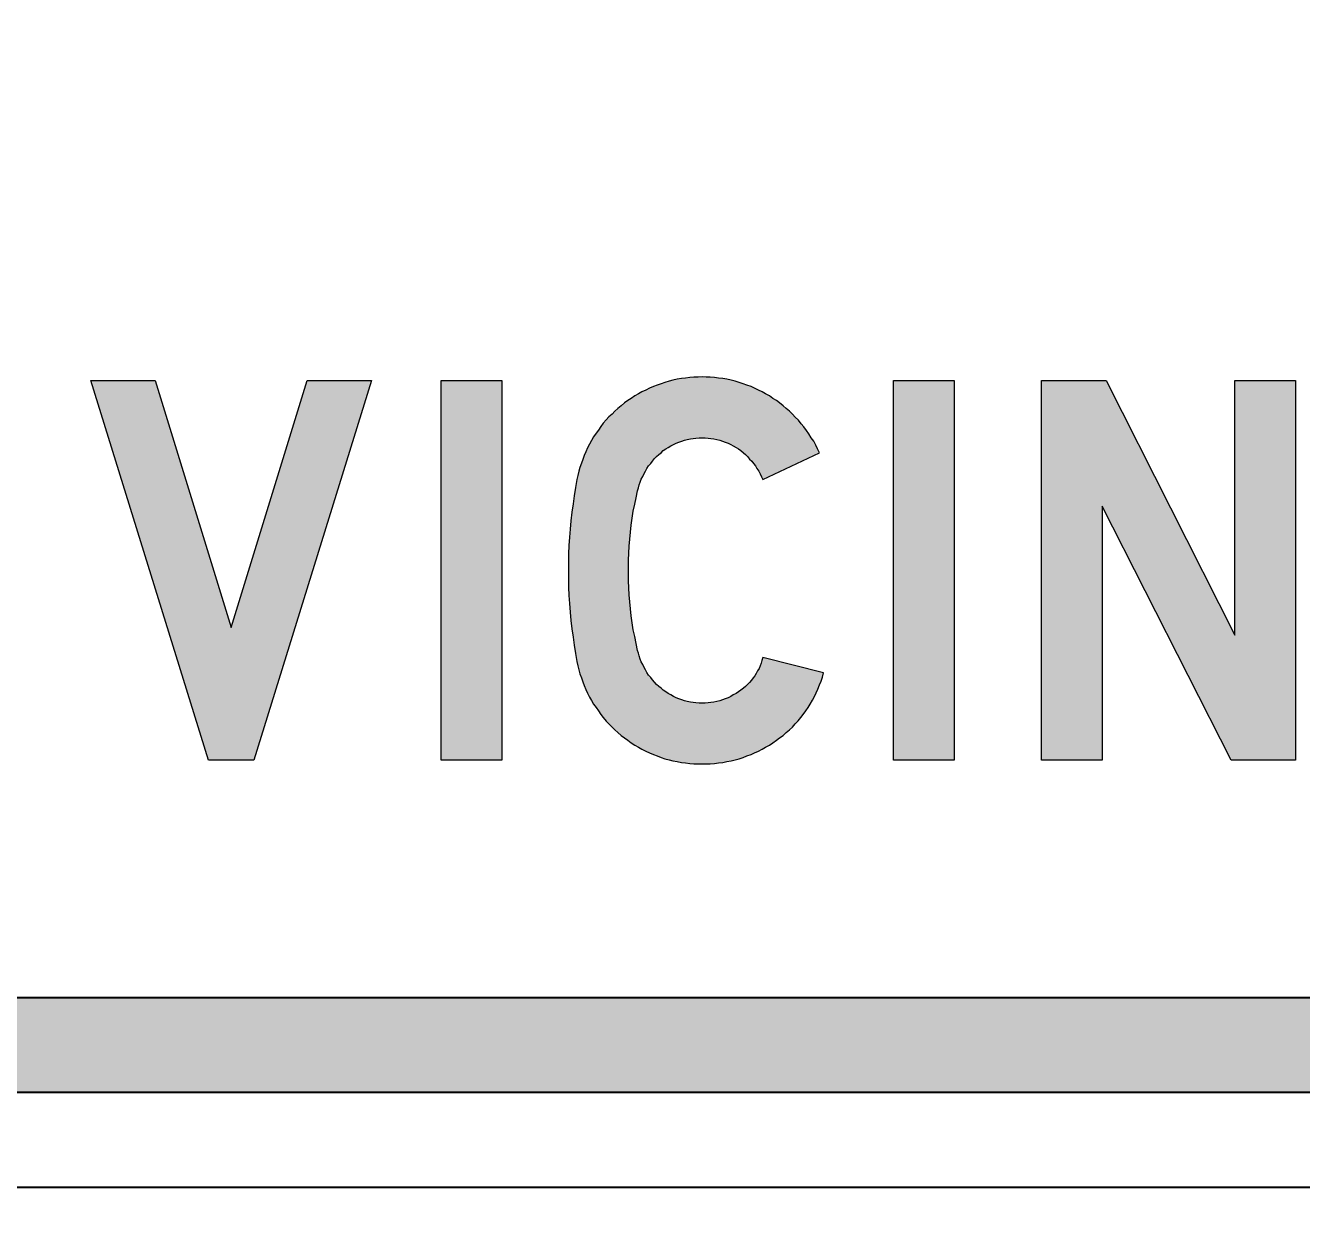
# Model space of a CAD drawing. Extents: x 0 to 1002, y -1330 to 297.
# Drawn here: x 154.73 to 181.63, y 164 to 189.35 of the extents above; entities that cross this region are included whole.
import ezdxf

# ---------------------------------------------------------------- set-up
doc = ezdxf.new("R2010")
doc.units = 0
doc.header["$LTSCALE"] = 12
doc.header["$MEASUREMENT"] = 0
doc.header["$PDSIZE"] = 4
doc.layers.get('0').update_dxf_attribs({"linetype": 'CONTINUOUS'})
doc.layers.get('DEFPOINTS').update_dxf_attribs({"linetype": 'CONTINUOUS'})
for name, color, linetype in [('L25', 1, 'CONTINUOUS'), ('L35', 3, 'CONTINUOUS'), ('T25', 1, 'CONTINUOUS')]:
    doc.layers.add(name, color=color, linetype=linetype)
doc.styles.add('ISO', font='iso3098b.shx')
doc.dimstyles.new('SIGNSDIM', dxfattribs={"dimtxt": 2.5, "dimasz": 0.2, "dimexe": 1.5, "dimexo": 2, "dimgap": 1, "dimtad": 1, "dimdec": 4, "dimlfac": 5, "dimrnd": 1, "dimdsep": 46, "dimtxsty": 'ISO', "dimblk": 'SGNDIM', "dimcen": 2.5, "dimse2": 1, "dimadec": 0, "dimazin": 0, "dimtfac": 1, "dimtdec": 4, "dimtix": 1, "dimtmove": 0, "dimatfit": 3, "dimldrblk": 'SGNDIM', "dimfxl": 1, "dimtolj": 1, "dimtzin": 0, "dimarcsym": 0})

# ---------------------------------------------------------------- blocks, each defined once
blk = doc.blocks.new('SGNDIM')
for p, q in [((0, 4.5), (0, -4.5)), ((0, 0), (-1, 0))]:
    blk.add_line(p, q)
blk = doc.blocks.new('*D8')
at = {"layer": 'DEFPOINTS', "color": 0}
for p in [(134.119, 219.665), (156.077, 219.665), (156.077, 130.176)]:
    blk.add_point(p, dxfattribs=at)
at = {"layer": 'T25', "color": 0, "lineweight": -2}
blk.add_line((134.319, 130.176), (155.877, 130.176), dxfattribs=at)
at = {"layer": 'T25', "color": 0, "lineweight": -2, "xscale": 0.2, "yscale": 0.2, "zscale": 0.2, "rotation": 180}
blk.add_blockref('SGNDIM', (134.119, 130.176), dxfattribs=at)
at = {"layer": 'T25', "color": 0, "lineweight": -2, "xscale": 0.2, "yscale": 0.2, "zscale": 0.2}
blk.add_blockref('SGNDIM', (156.077, 130.176), dxfattribs=at)
at = {"layer": 'T25', "color": 0, "insert": (145.098, 132.427), "char_height": 2.5, "attachment_point": 5, "style": 'ISO'}
blk.add_mtext('\\A1;{\\Fiso|c0;110}', dxfattribs=at)
blk = doc.blocks.new('*D5')
at = {"layer": 'DEFPOINTS', "color": 0}
for p in [(179.867, 254.862), (107.867, 164.862), (179.867, 164.862)]:
    blk.add_point(p, dxfattribs=at)
at = {"layer": 'T25', "color": 0, "lineweight": -2}
blk.add_line((107.867, 254.662), (107.867, 165.062), dxfattribs=at)
at = {"layer": 'T25', "color": 0, "lineweight": -2, "xscale": 0.2, "yscale": 0.2, "zscale": 0.2}
for p, rotation in [((107.867, 254.862), 90), ((107.867, 164.862), 270)]:
    blk.add_blockref('SGNDIM', p, dxfattribs=dict(at, rotation=rotation))
at = {"layer": 'T25', "color": 0, "insert": (105.617, 209.862), "char_height": 2.5, "attachment_point": 5, "rotation": 90, "style": 'ISO'}
blk.add_mtext('\\A1;450', dxfattribs=at)
blk = doc.blocks.new('*D7')
at = {"layer": 'DEFPOINTS', "color": 0}
for p in [(134.119, 182.373), (158.564, 182.373), (158.564, 137.915)]:
    blk.add_point(p, dxfattribs=at)
at = {"layer": 'T25', "color": 0, "lineweight": -2}
blk.add_line((134.319, 137.915), (158.364, 137.915), dxfattribs=at)
at = {"layer": 'T25', "color": 0, "lineweight": -2, "xscale": 0.2, "yscale": 0.2, "zscale": 0.2, "rotation": 180}
blk.add_blockref('SGNDIM', (134.119, 137.915), dxfattribs=at)
at = {"layer": 'T25', "color": 0, "lineweight": -2, "xscale": 0.2, "yscale": 0.2, "zscale": 0.2}
blk.add_blockref('SGNDIM', (158.564, 137.915), dxfattribs=at)
at = {"layer": 'T25', "color": 0, "insert": (146.342, 140.165), "char_height": 2.5, "attachment_point": 5, "style": 'ISO'}
blk.add_mtext('\\A1;{\\Fiso|c0;122}', dxfattribs=at)

msp = doc.modelspace()

# ---------------------------------------------------------------- hatches: boundary and pattern name
at = {"layer": 'L25'}
h = msp.add_hatch(color=256, dxfattribs=at)
edge = h.paths.add_edge_path()
edge.add_line((144.119339, 252.862296), (244.119339, 252.862296))
edge.add_arc((244.119339, 244.862296), 8, 0, 90, ccw=False)
edge.add_line((252.119339, 244.862296), (252.119339, 174.862296))
edge.add_arc((244.119339, 174.862296), 8, 270, 360, ccw=False)
edge.add_line((244.119339, 166.862296), (144.119339, 166.862296))
edge.add_arc((144.119339, 174.862296), 8, 180, 270, ccw=False)
edge.add_line((136.119339, 174.862296), (136.119339, 244.862296))
edge.add_arc((144.119339, 244.862296), 8, 90, 180, ccw=False)
edge = h.paths.add_edge_path(flags=16)
edge.add_line((144.119339, 250.862296), (244.119339, 250.862296))
edge.add_arc((244.119339, 244.862296), 6, 0, 90, ccw=False)
edge.add_line((250.119339, 244.862296), (250.119339, 174.862296))
edge.add_arc((244.119339, 174.862296), 6, 270, 360, ccw=False)
edge.add_line((244.119339, 168.862296), (144.119339, 168.862296))
edge.add_arc((144.119339, 174.862296), 6, 180, 270, ccw=False)
edge.add_line((138.119339, 174.862296), (138.119339, 244.862296))
edge.add_arc((144.119339, 244.862296), 6, 90, 180, ccw=False)
h = msp.add_hatch(color=256, dxfattribs=at)
h.paths.add_polyline_path([(171.468862, 180.348694), (171.42479, 180.429492), (171.388064, 180.51029), (171.343992, 180.591088), (171.292575, 180.664541), (171.241158, 180.74534), (171.189741, 180.818793), (171.138324, 180.892246), (171.079561, 180.958353), (171.020799, 181.031806), (170.954691, 181.097914), (170.895929, 181.164022), (170.829821, 181.222784), (170.763714, 181.281546), (170.697606, 181.340309), (170.624153, 181.399071), (170.558046, 181.450488), (170.484593, 181.49456), (170.41114, 181.545977), (170.330341, 181.590049), (170.256888, 181.63412), (170.17609, 181.670847), (170.095292, 181.707573), (170.021839, 181.7443), (169.933695, 181.773681), (169.852897, 181.803062), (169.772099, 181.832443), (169.683955, 181.854479), (169.603157, 181.876515), (169.515014, 181.898551), (169.42687, 181.913242), (169.338727, 181.920587), (169.250583, 181.935278), (169.162439, 181.942623), (169.074296, 181.942623), (168.993498, 181.949968), (168.905354, 181.942623), (168.817211, 181.942623), (168.729067, 181.935278), (168.640923, 181.920587), (168.55278, 181.913242), (168.464636, 181.898551), (168.376493, 181.876515), (168.295695, 181.854479), (168.207551, 181.832443), (168.126753, 181.803062), (168.045955, 181.773681), (167.965156, 181.7443), (167.884358, 181.707573), (167.80356, 181.670847), (167.722762, 181.63412), (167.649309, 181.590049), (167.56851, 181.545977), (167.495057, 181.49456), (167.421604, 181.450488), (167.355497, 181.399071), (167.282044, 181.340309), (167.215936, 181.281546), (167.149829, 181.222784), (167.091066, 181.164022), (167.024958, 181.105259), (166.966196, 181.039151), (166.907434, 180.973044), (166.856017, 180.899591), (166.8046, 180.826138), (166.753183, 180.76003), (166.701766, 180.686577), (166.657694, 180.605779), (166.613622, 180.532326), (166.576895, 180.451528), (166.540169, 180.37073), (166.503443, 180.289931), (166.474061, 180.209133), (166.44468, 180.128335), (166.415299, 180.040191), (166.393263, 179.959393), (166.371227, 179.87125), (166.349191, 179.783106), (166.31981, 179.614164), (166.290429, 179.437877), (166.268393, 179.268935), (166.246357, 179.092648), (166.224321, 178.916361), (166.209631, 178.740074), (166.19494, 178.571132), (166.18025, 178.394845), (166.172904, 178.218558), (166.172904, 178.042271), (166.172904, 177.865984), (166.172904, 177.689697), (166.172904, 177.51341), (166.18025, 177.337123), (166.19494, 177.168181), (166.209631, 176.991894), (166.224321, 176.815607), (166.246357, 176.63932), (166.268393, 176.463033), (166.290429, 176.294091), (166.31981, 176.117804), (166.349191, 175.948862), (166.371227, 175.860718), (166.393263, 175.772575), (166.415299, 175.691777), (166.44468, 175.603633), (166.474061, 175.522835), (166.503443, 175.442036), (166.540169, 175.361238), (166.576895, 175.28044), (166.613622, 175.199642), (166.657694, 175.126189), (166.701766, 175.052736), (166.753183, 174.979283), (166.8046, 174.90583), (166.856017, 174.832377), (166.907434, 174.766269), (166.966196, 174.692816), (167.024958, 174.634054), (167.091066, 174.567946), (167.149829, 174.509184), (167.215936, 174.450422), (167.282044, 174.391659), (167.355497, 174.340242), (167.421604, 174.288825), (167.495057, 174.237408), (167.56851, 174.185991), (167.649309, 174.141919), (167.722762, 174.097847), (167.80356, 174.061121), (167.884358, 174.024395), (167.965156, 173.987668), (168.045955, 173.958287), (168.126753, 173.928906), (168.207551, 173.899524), (168.295695, 173.877489), (168.376493, 173.855453), (168.464636, 173.840762), (168.55278, 173.818726), (168.640923, 173.811381), (168.729067, 173.79669), (168.817211, 173.789345), (168.905354, 173.789345), (168.993498, 173.789345), (169.074296, 173.789345), (169.162439, 173.789345), (169.250583, 173.79669), (169.338727, 173.811381), (169.42687, 173.818726), (169.515014, 173.840762), (169.603157, 173.855453), (169.683955, 173.877489), (169.772099, 173.899524), (169.852897, 173.928906), (169.933695, 173.958287), (170.021839, 173.987668), (170.095292, 174.024395), (170.17609, 174.061121), (170.256888, 174.097847), (170.330341, 174.141919), (170.41114, 174.185991), (170.484593, 174.237408), (170.558046, 174.288825), (170.624153, 174.340242), (170.697606, 174.391659), (170.763714, 174.450422), (170.829821, 174.509184), (170.895929, 174.567946), (170.954691, 174.634054), (171.013454, 174.700162), (171.072216, 174.766269), (171.123633, 174.832377), (171.17505, 174.90583), (171.226467, 174.979283), (171.270539, 175.052736), (171.314611, 175.133534), (171.358683, 175.214332), (171.395409, 175.287785), (171.432136, 175.368584), (171.468862, 175.456727), (171.498243, 175.537525), (171.527624, 175.618324), (171.54966, 175.706467), (170.271579, 176.02966), (170.249543, 175.970898), (170.234853, 175.912135), (170.212817, 175.860718), (170.190781, 175.801956), (170.1614, 175.750539), (170.132018, 175.699122), (170.102637, 175.647705), (170.065911, 175.603633), (170.029184, 175.552216), (169.992458, 175.508144), (169.948386, 175.464072), (169.904314, 175.420001), (169.860242, 175.383274), (169.808825, 175.346548), (169.757408, 175.309821), (169.705991, 175.273095), (169.647229, 175.243714), (169.595812, 175.214332), (169.537049, 175.184951), (169.478287, 175.162915), (169.419525, 175.140879), (169.360762, 175.118843), (169.302, 175.104153), (169.235892, 175.089462), (169.17713, 175.082117), (169.118368, 175.074772), (169.05226, 175.067426), (168.993498, 175.067426), (168.92739, 175.067426), (168.861282, 175.074772), (168.80252, 175.082117), (168.743758, 175.089462), (168.67765, 175.104153), (168.618888, 175.118843), (168.560125, 175.140879), (168.501363, 175.162915), (168.4426, 175.184951), (168.383838, 175.214332), (168.332421, 175.243714), (168.273659, 175.273095), (168.222242, 175.309821), (168.170825, 175.346548), (168.126753, 175.383274), (168.075336, 175.420001), (168.031264, 175.464072), (167.987192, 175.515489), (167.94312, 175.559561), (167.906394, 175.610978), (167.862322, 175.662395), (167.825596, 175.713812), (167.796214, 175.772575), (167.766833, 175.823992), (167.737452, 175.882754), (167.708071, 175.941517), (167.686035, 176.000279), (167.663999, 176.066387), (167.649309, 176.125149), (167.627273, 176.183911), (167.597892, 176.330817), (167.56851, 176.477723), (167.539129, 176.617284), (167.517093, 176.76419), (167.495057, 176.911096), (167.480367, 177.058001), (167.465676, 177.204907), (167.450986, 177.351813), (167.44364, 177.498719), (167.436295, 177.645625), (167.436295, 177.792531), (167.436295, 177.939437), (167.436295, 178.086343), (167.44364, 178.233249), (167.450986, 178.380155), (167.465676, 178.527061), (167.480367, 178.673966), (167.495057, 178.820872), (167.517093, 178.967778), (167.539129, 179.114684), (167.56851, 179.26159), (167.597892, 179.401151), (167.627273, 179.548057), (167.649309, 179.606819), (167.663999, 179.672927), (167.686035, 179.731689), (167.708071, 179.790451), (167.737452, 179.849214), (167.766833, 179.907976), (167.796214, 179.959393), (167.825596, 180.018155), (167.862322, 180.069573), (167.906394, 180.12099), (167.94312, 180.172407), (167.987192, 180.223824), (168.031264, 180.267895), (168.075336, 180.311967), (168.126753, 180.348694), (168.170825, 180.392765), (168.222242, 180.429492), (168.273659, 180.458873), (168.332421, 180.4956), (168.383838, 180.524981), (168.4426, 180.547017), (168.501363, 180.569053), (168.560125, 180.591088), (168.618888, 180.613124), (168.67765, 180.627815), (168.743758, 180.642506), (168.80252, 180.649851), (168.861282, 180.657196), (168.92739, 180.664541), (168.993498, 180.664541), (169.05226, 180.664541), (169.118368, 180.657196), (169.17713, 180.649851), (169.235892, 180.642506), (169.302, 180.627815), (169.360762, 180.613124), (169.419525, 180.591088), (169.478287, 180.569053), (169.537049, 180.547017), (169.595812, 180.524981), (169.647229, 180.4956), (169.705991, 180.458873), (169.757408, 180.429492), (169.808825, 180.392765), (169.860242, 180.348694), (169.904314, 180.311967), (169.948386, 180.267895), (169.992458, 180.216478), (170.03653, 180.172407), (170.073256, 180.12099), (170.117328, 180.069573), (170.146709, 180.018155), (170.183435, 179.959393), (170.212817, 179.900631), (170.242198, 179.841868), (170.271579, 179.783106)])
h.paths.add_polyline_path([(156.102504, 181.86917), (157.461384, 181.86917), (159.062658, 176.668701), (160.663933, 181.86917), (162.022812, 181.86917), (159.540103, 173.870143), (158.585214, 173.870143)])
h.paths.add_polyline_path([(163.491871, 181.86917), (164.769953, 181.86917), (164.769953, 173.870143), (163.491871, 173.870143)])
h.paths.add_polyline_path([(173.026065, 181.86917), (174.304146, 181.86917), (174.304146, 173.870143), (173.026065, 173.870143)])
h.paths.add_polyline_path([(176.147815, 181.86917), (177.506695, 181.86917), (180.224454, 176.507104), (180.224454, 181.86917), (181.502535, 181.86917), (181.502535, 173.870143), (180.143656, 173.870143), (177.425897, 179.224864), (177.425897, 173.870143), (176.147815, 173.870143)])
h.paths.add_polyline_path([(183.35355, 181.86917), (184.631631, 181.86917), (184.631631, 173.870143), (183.35355, 173.870143)])
h.paths.add_polyline_path([(185.939094, 181.86917), (185.939094, 180.583743), (187.775418, 180.583743), (187.775418, 173.870143), (189.053499, 173.870143), (189.053499, 180.583743), (190.889823, 180.583743), (190.889823, 181.86917)])
h.paths.add_polyline_path([(191.639043, 181.86917), (193.159519, 181.86917), (194.995843, 178.909016), (196.832167, 181.86917), (198.352643, 181.86917), (195.634884, 177.469338), (195.634884, 173.870143), (194.356802, 173.870143), (194.356802, 177.469338)])

# ---------------------------------------------------------------- linework, layer by layer
at = {"layer": 'L25', "lineweight": 0}
for points in [[(156.102504, 181.86917), (157.461384, 181.86917), (159.062658, 176.668701), (160.663933, 181.86917), (162.022812, 181.86917), (159.540103, 173.870143), (158.585214, 173.870143), (156.102504, 181.86917)], [(163.491871, 181.86917), (164.769953, 181.86917), (164.769953, 173.870143), (163.491871, 173.870143), (163.491871, 181.86917)], [(171.468862, 180.348694), (171.42479, 180.429492), (171.388064, 180.51029), (171.343992, 180.591088), (171.292575, 180.664541), (171.241158, 180.74534), (171.189741, 180.818793), (171.138324, 180.892246), (171.079561, 180.958353), (171.020799, 181.031806), (170.954691, 181.097914), (170.895929, 181.164022), (170.829821, 181.222784), (170.763714, 181.281546), (170.697606, 181.340309), (170.624153, 181.399071), (170.558046, 181.450488), (170.484593, 181.49456), (170.41114, 181.545977), (170.330341, 181.590049), (170.256888, 181.63412), (170.17609, 181.670847), (170.095292, 181.707573), (170.021839, 181.7443), (169.933695, 181.773681), (169.852897, 181.803062), (169.772099, 181.832443), (169.683955, 181.854479), (169.603157, 181.876515), (169.515014, 181.898551), (169.42687, 181.913242), (169.338727, 181.920587), (169.250583, 181.935278), (169.162439, 181.942623), (169.074296, 181.942623), (168.993498, 181.949968), (168.905354, 181.942623), (168.817211, 181.942623), (168.729067, 181.935278), (168.640923, 181.920587), (168.55278, 181.913242), (168.464636, 181.898551), (168.376493, 181.876515), (168.295695, 181.854479), (168.207551, 181.832443), (168.126753, 181.803062), (168.045955, 181.773681), (167.965156, 181.7443), (167.884358, 181.707573), (167.80356, 181.670847), (167.722762, 181.63412), (167.649309, 181.590049), (167.56851, 181.545977), (167.495057, 181.49456), (167.421604, 181.450488), (167.355497, 181.399071), (167.282044, 181.340309), (167.215936, 181.281546), (167.149829, 181.222784), (167.091066, 181.164022), (167.024958, 181.105259), (166.966196, 181.039151), (166.907434, 180.973044), (166.856017, 180.899591), (166.8046, 180.826138), (166.753183, 180.76003), (166.701766, 180.686577), (166.657694, 180.605779), (166.613622, 180.532326), (166.576895, 180.451528), (166.540169, 180.37073), (166.503443, 180.289931), (166.474061, 180.209133), (166.44468, 180.128335), (166.415299, 180.040191), (166.393263, 179.959393), (166.371227, 179.87125), (166.349191, 179.783106), (166.31981, 179.614164), (166.290429, 179.437877), (166.268393, 179.268935), (166.246357, 179.092648), (166.224321, 178.916361), (166.209631, 178.740074), (166.19494, 178.571132), (166.18025, 178.394845), (166.172904, 178.218558), (166.172904, 178.042271), (166.172904, 177.865984), (166.172904, 177.689697), (166.172904, 177.51341), (166.18025, 177.337123), (166.19494, 177.168181), (166.209631, 176.991894), (166.224321, 176.815607), (166.246357, 176.63932), (166.268393, 176.463033), (166.290429, 176.294091), (166.31981, 176.117804), (166.349191, 175.948862), (166.371227, 175.860718), (166.393263, 175.772575), (166.415299, 175.691777), (166.44468, 175.603633), (166.474061, 175.522835), (166.503443, 175.442036), (166.540169, 175.361238), (166.576895, 175.28044), (166.613622, 175.199642), (166.657694, 175.126189), (166.701766, 175.052736), (166.753183, 174.979283), (166.8046, 174.90583), (166.856017, 174.832377), (166.907434, 174.766269), (166.966196, 174.692816), (167.024958, 174.634054), (167.091066, 174.567946), (167.149829, 174.509184), (167.215936, 174.450422), (167.282044, 174.391659), (167.355497, 174.340242), (167.421604, 174.288825), (167.495057, 174.237408), (167.56851, 174.185991), (167.649309, 174.141919), (167.722762, 174.097847), (167.80356, 174.061121), (167.884358, 174.024395), (167.965156, 173.987668), (168.045955, 173.958287), (168.126753, 173.928906), (168.207551, 173.899524), (168.295695, 173.877489), (168.376493, 173.855453), (168.464636, 173.840762), (168.55278, 173.818726), (168.640923, 173.811381), (168.729067, 173.79669), (168.817211, 173.789345), (168.905354, 173.789345), (168.993498, 173.789345), (169.074296, 173.789345), (169.162439, 173.789345), (169.250583, 173.79669), (169.338727, 173.811381), (169.42687, 173.818726), (169.515014, 173.840762), (169.603157, 173.855453), (169.683955, 173.877489), (169.772099, 173.899524), (169.852897, 173.928906), (169.933695, 173.958287), (170.021839, 173.987668), (170.095292, 174.024395), (170.17609, 174.061121), (170.256888, 174.097847), (170.330341, 174.141919), (170.41114, 174.185991), (170.484593, 174.237408), (170.558046, 174.288825), (170.624153, 174.340242), (170.697606, 174.391659), (170.763714, 174.450422), (170.829821, 174.509184), (170.895929, 174.567946), (170.954691, 174.634054), (171.013454, 174.700162), (171.072216, 174.766269), (171.123633, 174.832377), (171.17505, 174.90583), (171.226467, 174.979283), (171.270539, 175.052736), (171.314611, 175.133534), (171.358683, 175.214332), (171.395409, 175.287785), (171.432136, 175.368584), (171.468862, 175.456727), (171.498243, 175.537525), (171.527624, 175.618324), (171.54966, 175.706467), (170.271579, 176.02966), (170.249543, 175.970898), (170.234853, 175.912135), (170.212817, 175.860718), (170.190781, 175.801956), (170.1614, 175.750539), (170.132018, 175.699122), (170.102637, 175.647705), (170.065911, 175.603633), (170.029184, 175.552216), (169.992458, 175.508144), (169.948386, 175.464072), (169.904314, 175.420001), (169.860242, 175.383274), (169.808825, 175.346548), (169.757408, 175.309821), (169.705991, 175.273095), (169.647229, 175.243714), (169.595812, 175.214332), (169.537049, 175.184951), (169.478287, 175.162915), (169.419525, 175.140879), (169.360762, 175.118843), (169.302, 175.104153), (169.235892, 175.089462), (169.17713, 175.082117), (169.118368, 175.074772), (169.05226, 175.067426), (168.993498, 175.067426), (168.92739, 175.067426), (168.861282, 175.074772), (168.80252, 175.082117), (168.743758, 175.089462), (168.67765, 175.104153), (168.618888, 175.118843), (168.560125, 175.140879), (168.501363, 175.162915), (168.4426, 175.184951), (168.383838, 175.214332), (168.332421, 175.243714), (168.273659, 175.273095), (168.222242, 175.309821), (168.170825, 175.346548), (168.126753, 175.383274), (168.075336, 175.420001), (168.031264, 175.464072), (167.987192, 175.515489), (167.94312, 175.559561), (167.906394, 175.610978), (167.862322, 175.662395), (167.825596, 175.713812), (167.796214, 175.772575), (167.766833, 175.823992), (167.737452, 175.882754), (167.708071, 175.941517), (167.686035, 176.000279), (167.663999, 176.066387), (167.649309, 176.125149), (167.627273, 176.183911), (167.597892, 176.330817), (167.56851, 176.477723), (167.539129, 176.617284), (167.517093, 176.76419), (167.495057, 176.911096), (167.480367, 177.058001), (167.465676, 177.204907), (167.450986, 177.351813), (167.44364, 177.498719), (167.436295, 177.645625), (167.436295, 177.792531), (167.436295, 177.939437), (167.436295, 178.086343), (167.44364, 178.233249), (167.450986, 178.380155), (167.465676, 178.527061), (167.480367, 178.673966), (167.495057, 178.820872), (167.517093, 178.967778), (167.539129, 179.114684), (167.56851, 179.26159), (167.597892, 179.401151), (167.627273, 179.548057), (167.649309, 179.606819), (167.663999, 179.672927), (167.686035, 179.731689), (167.708071, 179.790451), (167.737452, 179.849214), (167.766833, 179.907976), (167.796214, 179.959393), (167.825596, 180.018155), (167.862322, 180.069573), (167.906394, 180.12099), (167.94312, 180.172407), (167.987192, 180.223824), (168.031264, 180.267895), (168.075336, 180.311967), (168.126753, 180.348694), (168.170825, 180.392765), (168.222242, 180.429492), (168.273659, 180.458873), (168.332421, 180.4956), (168.383838, 180.524981), (168.4426, 180.547017), (168.501363, 180.569053), (168.560125, 180.591088), (168.618888, 180.613124), (168.67765, 180.627815), (168.743758, 180.642506), (168.80252, 180.649851), (168.861282, 180.657196), (168.92739, 180.664541), (168.993498, 180.664541), (169.05226, 180.664541), (169.118368, 180.657196), (169.17713, 180.649851), (169.235892, 180.642506), (169.302, 180.627815), (169.360762, 180.613124), (169.419525, 180.591088), (169.478287, 180.569053), (169.537049, 180.547017), (169.595812, 180.524981), (169.647229, 180.4956), (169.705991, 180.458873), (169.757408, 180.429492), (169.808825, 180.392765), (169.860242, 180.348694), (169.904314, 180.311967), (169.948386, 180.267895), (169.992458, 180.216478), (170.03653, 180.172407), (170.073256, 180.12099), (170.117328, 180.069573), (170.146709, 180.018155), (170.183435, 179.959393), (170.212817, 179.900631), (170.242198, 179.841868), (170.271579, 179.783106)], [(173.026065, 181.86917), (174.304146, 181.86917), (174.304146, 173.870143), (173.026065, 173.870143), (173.026065, 181.86917)], [(176.147815, 181.86917), (177.506695, 181.86917), (180.224454, 176.507104), (180.224454, 181.86917), (181.502535, 181.86917), (181.502535, 173.870143), (180.143656, 173.870143), (177.425897, 179.224864), (177.425897, 173.870143), (176.147815, 173.870143), (176.147815, 181.86917)]]:
    msp.add_lwpolyline(points, close=True, dxfattribs=at)
at = {"layer": 'L35'}
for points in [[(144.119339, 254.862296), (244.119339, 254.862296, -0.414213562), (254.119339, 244.862296), (254.119339, 174.862296, -0.414213562), (244.119339, 164.862296), (144.119339, 164.862296, -0.414213562), (134.119339, 174.862296), (134.119339, 244.862296, -0.414213562)], [(144.119339, 252.862296), (244.119339, 252.862296, -0.414213562), (252.119339, 244.862296), (252.119339, 174.862296, -0.414213562), (244.119339, 166.862296), (144.119339, 166.862296, -0.414213562), (136.119339, 174.862296), (136.119339, 244.862296, -0.414213562)], [(144.119339, 250.862296), (244.119339, 250.862296, -0.414213562), (250.119339, 244.862296), (250.119339, 174.862296, -0.414213562), (244.119339, 168.862296), (144.119339, 168.862296, -0.414213562), (138.119339, 174.862296), (138.119339, 244.862296, -0.414213562)]]:
    msp.add_lwpolyline(points, format="xyb", close=True, dxfattribs=at)

# ---------------------------------------------------------------- dimensions: what is measured, and where the dimension line sits
at = {"layer": 'T25'}
dim = msp.add_linear_dim(base=(107.867214, 164.862296), p1=(179.867214, 254.862296), p2=(179.867214, 164.862296), angle=90, dimstyle='SIGNSDIM', override={"dimse1": 1}, dxfattribs=at)
dim.commit()
dim.dimension.update_dxf_attribs({"geometry": '*D5', "text_midpoint": (105.617214, 209.862296)})
for base, p1, p2, picture, middle in [((156.076801, 130.17617), (134.119339, 219.66543), (156.076801, 219.66543), '*D8', (145.09807, 132.426717)), ((158.564077, 137.914661), (134.119339, 182.372826), (158.564077, 182.372826), '*D7', (146.341708, 140.164661))]:
    dim = msp.add_linear_dim(base=base, p1=p1, p2=p2, text='{\\Fiso|c0;<>}', dimstyle='SIGNSDIM', override={"dimse1": 1}, dxfattribs=at)
    dim.commit()
    dim.dimension.update_dxf_attribs({"geometry": picture, "text_midpoint": middle})

doc.saveas('drawing.dxf')
